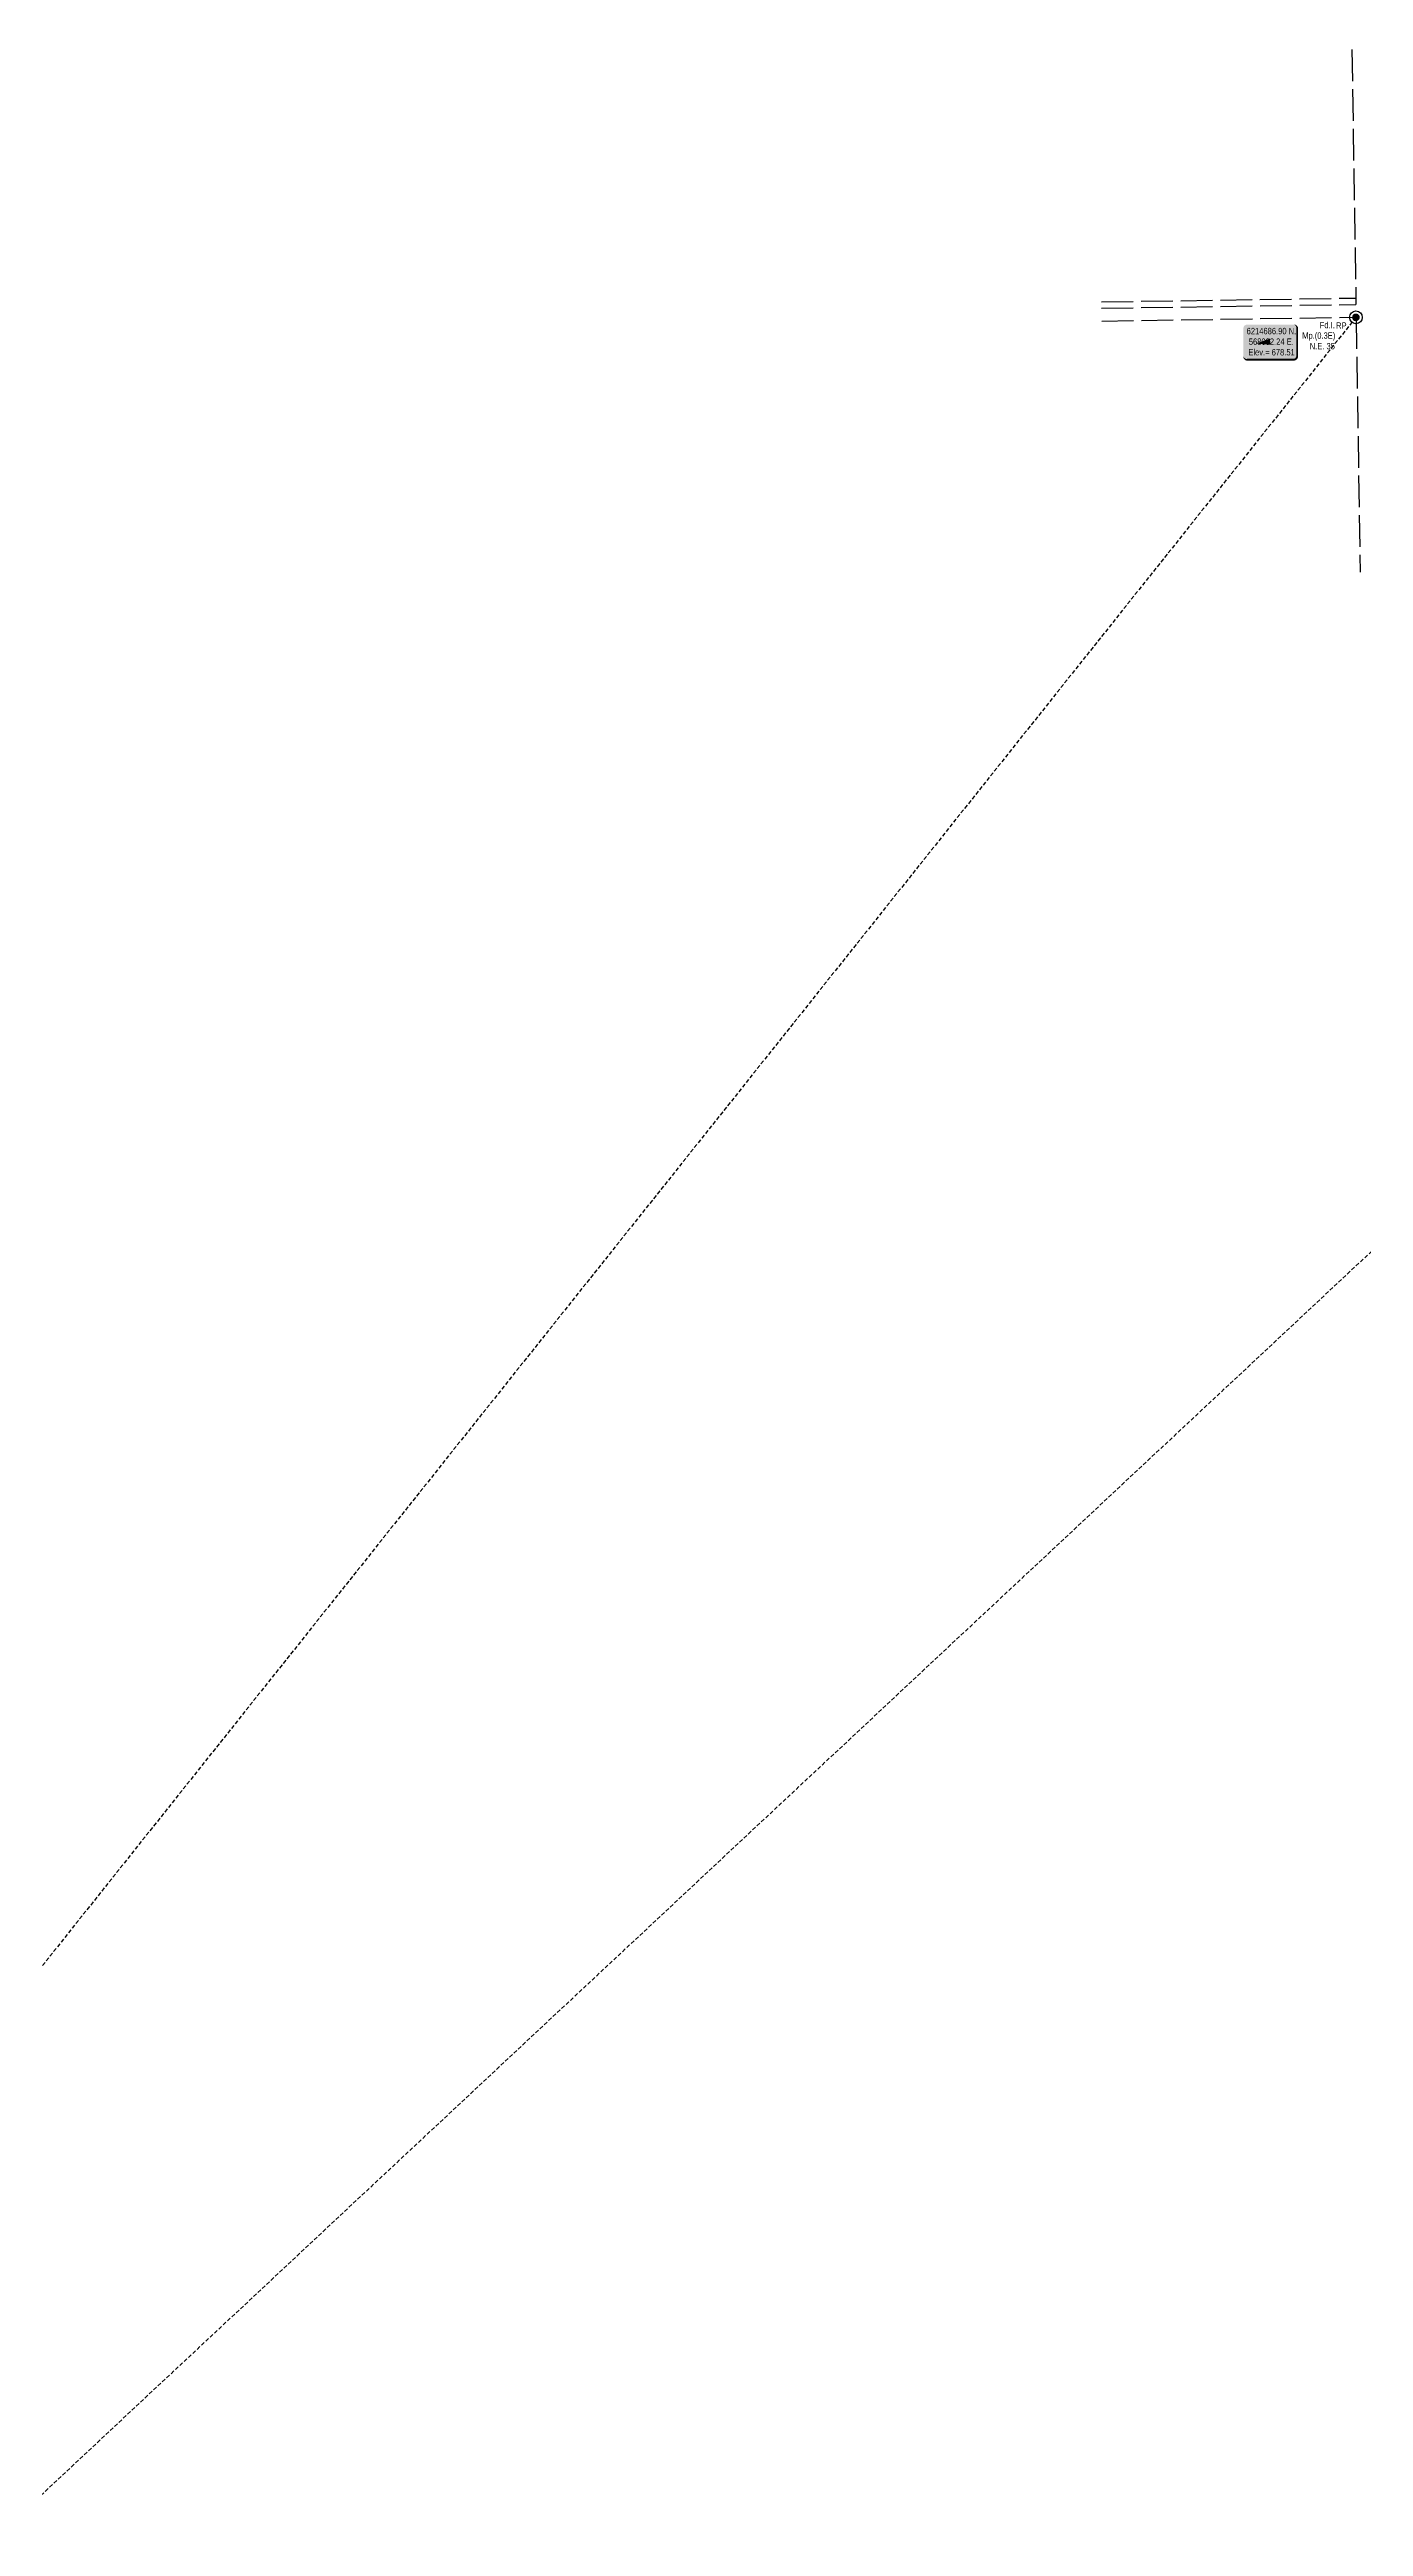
# Model space of a CAD drawing. Extents: x 563209 to 572031, y 6207294 to 6215132.
# Drawn here: x 566021 to 568094, y 6211202 to 6215109 of the extents above; entities that cross this region are included whole.
import ezdxf

# ---------------------------------------------------------------- set-up
doc = ezdxf.new("R2010")
doc.units = 0
doc.header["$LTSCALE"] = 5
doc.linetypes.add('foc-TIELINE', pattern=[1.875, 1.25, -0.625])
doc.linetypes.add('foc-UNSURVEYED', pattern=[12.5, 10, -2.5])
for name, color, linetype in [('35', 37, 'Continuous'), ('DETAIL-T', 7, 'Continuous'), ('L-MON', 1, 'Continuous'), ('L-TIE', 7, 'foc-TIELINE'), ('L-USEC', 7, 'foc-UNSURVEYED')]:
    doc.layers.add(name, color=color, linetype=linetype)
doc.styles.add('80', font='ARIALN.TTF', dxfattribs={"height": 10})
doc.styles.add('80L', font='ARIALN.TTF', dxfattribs={"height": 10})

# ---------------------------------------------------------------- blocks, each defined once
blk = doc.blocks.new('*U45')
h = blk.add_hatch(color=254)
edge = h.paths.add_edge_path()
edge.add_line((-36.5, -28.5), (36.5, -28.5))
edge.add_arc((36.5, -22.5), 6, 270, 360)
edge.add_line((42.5, -22.5), (42.5, 21))
edge.add_arc((36.5, 21), 6, 0, 90)
edge.add_line((36.5, 27), (-36.5, 27))
edge.add_arc((-36.5, 21), 6, 90, 180)
edge.add_line((-42.5, 21), (-42.5, -22.5))
edge.add_arc((-36.5, -22.5), 6, 180, 270)
at = {"color": 1, "flags": 128}
blk.add_lwpolyline([(-36.5, -28.5, 3, 3, 0), (36.5, -28.5, 3, 3, 0.414214), (42.5, -22.5, 3, 3, 0), (42.5, 21, 3, 0, 0.414214), (36.5, 27, 0, 0, 0), (-36.5, 27, 0, 0, 0.414214), (-42.5, 21, 0, 0, 0), (-42.5, -22.5, 0, 3, 0.414214)], format="xyseb", close=True, dxfattribs=at)
blk.add_lwpolyline([(-22.3, -3, 0, 10, 0), (0, 0, 5, 5, 0)], format="xyseb", dxfattribs=at)
at = {"color": 1, "style": '80'}
blk.add_attdef('ENTER_TEXT_001', (-36, -5), '', height=10, dxfattribs=at)
blk = doc.blocks.new('fdia')
at = {"color": 255, "const_width": 1}
blk.add_lwpolyline([(-0.5, 0, 1), (0.5, 0, 1)], format="xyb", close=True, dxfattribs=at)
blk = doc.blocks.new('Fdiaa')
blk.add_blockref('fdia', (0, 0))
blk = doc.blocks.new('fdib')
at = {"color": 1, "const_width": 1.6}
blk.add_lwpolyline([(-0.4, 0, 1), (0.4, 0, 1)], format="xyb", close=True, dxfattribs=at)
at = {"color": 1}
blk.add_circle((0, 0), 0.8, dxfattribs=at)
blk = doc.blocks.new('Fdibb')
blk.add_blockref('fdib', (0, 0))
blk = doc.blocks.new('fdicc')
for name in ['Fdibb', 'Fdiaa']:
    blk.add_blockref(name, (0, 0))
blk = doc.blocks.new('FDI')
blk.add_blockref('fdicc', (0, 0))

msp = doc.modelspace()

# ---------------------------------------------------------------- linework, layer by layer
at = {"layer": '35', "color": 3}
msp.add_circle((568082.252, 6214686.885), 9.996, dxfattribs=at)
at = {"layer": 'L-USEC'}
for p, q in [((568075.857, 6215109.389), (568082.24, 6214707.233)), ((567680.849, 6214711.271), (568082.089, 6214717.292)), ((567681, 6214701.212), (568082.24, 6214707.233)), ((567681.302, 6214681.094), (568082.542, 6214687.115)), ((568082.542, 6214687.115), (568088.924, 6214284.959))]:
    msp.add_line(p, q, dxfattribs=at)

# ---------------------------------------------------------------- block references
at = {"layer": 'DETAIL-T'}
ref = msp.add_blockref('*U45', (567947.071, 6214648.449), dxfattribs=at)
ref.add_attrib('ENTER_TEXT_001', '6214686.90 N.', (567909.776, 6214660.221), dxfattribs={"layer": '0', "color": 1, "height": 10, "style": '80'})
ref.add_attrib('ENTER_TEXT_002', '568082.24 E.', (567913.251, 6214643.513), dxfattribs={"layer": '0', "color": 1, "height": 10, "style": '80'})
ref.add_attrib('ENTER_TEXT_003', 'Elev.= 678.51', (567912.484, 6214626.806), dxfattribs={"layer": '0', "color": 1, "height": 10, "style": '80'})

# ---------------------------------------------------------------- next in the draw order: texts
at = {"layer": '35', "color": 3, "insert": (568059.199, 6214673.843), "char_height": 9.9955, "attachment_point": 5, "style": '80', "bg_fill": 3, "box_fill_scale": 1.15, "bg_fill_color": 256, "bg_fill_transparency": 0}
msp.add_mtext('RP', dxfattribs=at)

# ---------------------------------------------------------------- next in the draw order: linework, layer by layer
at = {"layer": 'L-TIE'}
for p, q in [((568082.236, 6214686.898), (563947.826, 6209499.214)), ((564014.19, 6209387.504), (569707.271, 6214709.283))]:
    msp.add_line(p, q, dxfattribs=at)

# ---------------------------------------------------------------- next in the draw order: block references
at = {"layer": 'L-MON', "xscale": 4.999999999999977, "yscale": 4.999999999999977, "zscale": 4.999999999999977}
msp.add_blockref('FDI', (568082.236, 6214686.898), dxfattribs=at)

# ---------------------------------------------------------------- next in the draw order: texts
at = {"layer": 'L-MON', "insert": (567981.868, 6214679.751), "char_height": 9.99553, "attachment_point": 1, "style": '80L'}
msp.add_mtext_dynamic_manual_height_columns('\\pi43.28311;Fd.I. \\P\\pi15.5329;Mp.(0.3E)\\P\\pi27.39662;N.E. 35', width=64.25599, gutter_width=49.955, heights=[0], dxfattribs=at)

doc.saveas('drawing.dxf')
